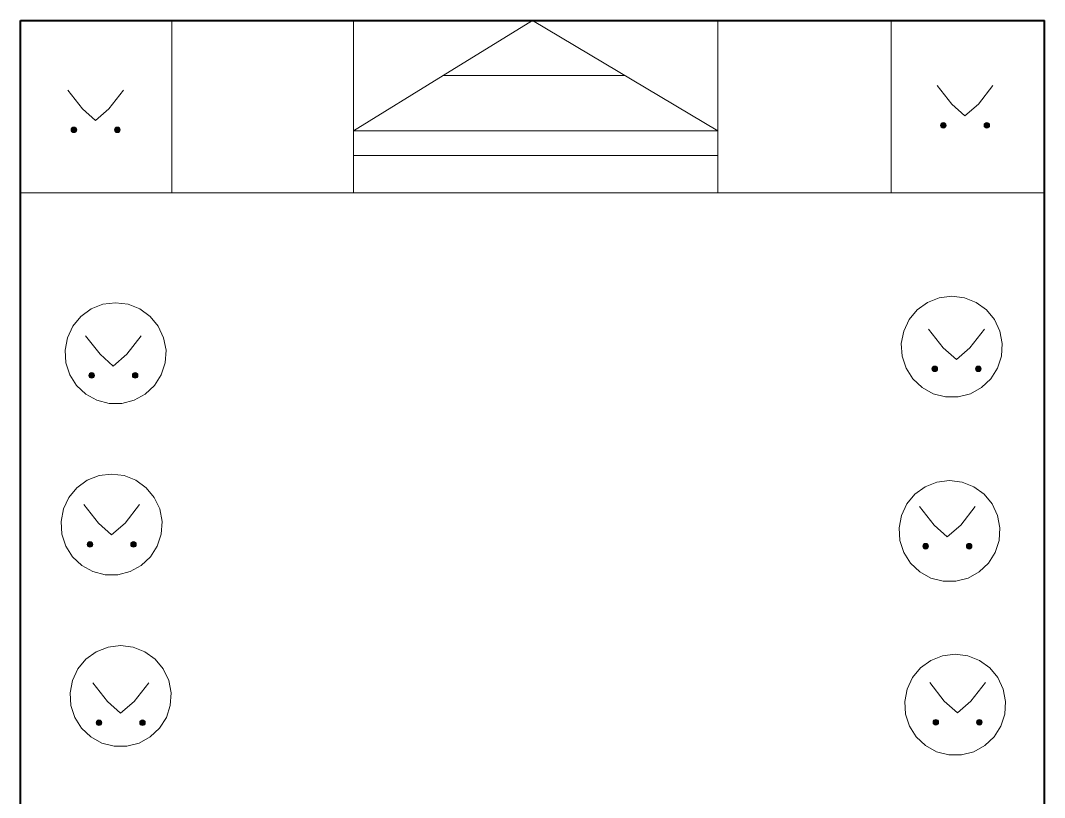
# Model space of a CAD drawing. Extents: x 1000 to 4000, y -5000 to -1000.
# Drawn here: x 1533.88 to 1569.65, y -4322.2 to -4295.05 of the extents above; entities that cross this region are included whole.
import ezdxf

# ---------------------------------------------------------------- set-up
doc = ezdxf.new("R2010")
doc.units = 0
doc.header["$MEASUREMENT"] = 0
for name, color, linetype in [('СЛОЙ_24', 7, 'CONTINUOUS'), ('СЛОЙ_41', 7, 'CONTINUOUS'), ('СЛОЙ_6', 7, 'CONTINUOUS'), ('СЛОЙ_7', 7, 'CONTINUOUS')]:
    doc.layers.add(name, color=color, linetype=linetype)

msp = doc.modelspace()

# ---------------------------------------------------------------- linework, layer by layer
at = {"layer": 'СЛОЙ_24', "color": 253, "linetype": 'Continuous', "lineweight": 0}
for p, q in [((1539.167, -4295.053), (1539.167, -4301.074)), ((1564.292, -4295.053), (1564.292, -4301.074)), ((1533.878, -4301.074), (1539.167, -4301.074)), ((1539.167, -4301.074), (1545.514, -4301.074)), ((1564.292, -4301.074), (1558.242, -4301.074)), ((1569.648, -4301.074), (1564.292, -4301.074))]:
    msp.add_line(p, q, dxfattribs=at)
for points in [[(1537.199, -4304.913), (1537.638, -4304.968), (1538.05, -4305.131), (1538.408, -4305.392), (1538.69, -4305.733), (1538.879, -4306.133), (1538.962, -4306.568), (1538.934, -4307.01), (1538.797, -4307.431), (1538.56, -4307.805), (1538.237, -4308.108), (1537.849, -4308.321), (1537.42, -4308.431), (1536.978, -4308.431), (1536.549, -4308.321), (1536.161, -4308.108), (1535.838, -4307.805), (1535.601, -4307.431), (1535.464, -4307.01), (1535.436, -4306.568), (1535.519, -4306.133), (1535.708, -4305.733), (1535.99, -4305.392), (1536.348, -4305.131), (1536.76, -4304.968)], [(1566.409, -4304.682), (1566.848, -4304.738), (1567.26, -4304.901), (1567.618, -4305.161), (1567.9, -4305.502), (1568.089, -4305.902), (1568.172, -4306.337), (1568.144, -4306.779), (1568.007, -4307.2), (1567.77, -4307.574), (1567.447, -4307.877), (1567.059, -4308.09), (1566.631, -4308.201), (1566.188, -4308.201), (1565.759, -4308.09), (1565.371, -4307.877), (1565.048, -4307.574), (1564.811, -4307.2), (1564.674, -4306.779), (1564.646, -4306.337), (1564.729, -4305.902), (1564.918, -4305.502), (1565.2, -4305.161), (1565.558, -4304.901), (1565.97, -4304.738)], [(1537.06, -4310.895), (1537.499, -4310.951), (1537.911, -4311.114), (1538.269, -4311.374), (1538.551, -4311.715), (1538.74, -4312.116), (1538.823, -4312.551), (1538.795, -4312.993), (1538.658, -4313.414), (1538.421, -4313.787), (1538.098, -4314.091), (1537.71, -4314.304), (1537.281, -4314.414), (1536.839, -4314.414), (1536.41, -4314.304), (1536.022, -4314.091), (1535.699, -4313.787), (1535.462, -4313.414), (1535.325, -4312.993), (1535.297, -4312.551), (1535.38, -4312.116), (1535.569, -4311.715), (1535.851, -4311.374), (1536.209, -4311.114), (1536.621, -4310.951)], [(1566.329, -4311.119), (1566.768, -4311.175), (1567.18, -4311.338), (1567.538, -4311.598), (1567.82, -4311.939), (1568.009, -4312.34), (1568.092, -4312.774), (1568.064, -4313.216), (1567.927, -4313.637), (1567.69, -4314.011), (1567.367, -4314.314), (1566.979, -4314.528), (1566.55, -4314.638), (1566.108, -4314.638), (1565.679, -4314.528), (1565.291, -4314.314), (1564.968, -4314.011), (1564.731, -4313.637), (1564.594, -4313.216), (1564.566, -4312.774), (1564.649, -4312.34), (1564.838, -4311.939), (1565.12, -4311.598), (1565.478, -4311.338), (1565.89, -4311.175)], [(1537.375, -4316.884), (1537.814, -4316.939), (1538.226, -4317.102), (1538.584, -4317.362), (1538.866, -4317.704), (1539.055, -4318.104), (1539.138, -4318.539), (1539.11, -4318.981), (1538.973, -4319.402), (1538.736, -4319.776), (1538.413, -4320.079), (1538.025, -4320.292), (1537.597, -4320.402), (1537.154, -4320.402), (1536.725, -4320.292), (1536.337, -4320.079), (1536.014, -4319.776), (1535.777, -4319.402), (1535.64, -4318.981), (1535.612, -4318.539), (1535.695, -4318.104), (1535.884, -4317.704), (1536.166, -4317.362), (1536.524, -4317.102), (1536.936, -4316.939)], [(1566.527, -4317.188), (1566.966, -4317.243), (1567.378, -4317.406), (1567.736, -4317.666), (1568.018, -4318.008), (1568.206, -4318.408), (1568.289, -4318.843), (1568.262, -4319.285), (1568.125, -4319.706), (1567.888, -4320.08), (1567.565, -4320.383), (1567.177, -4320.596), (1566.748, -4320.706), (1566.305, -4320.706), (1565.877, -4320.596), (1565.489, -4320.383), (1565.166, -4320.08), (1564.929, -4319.706), (1564.792, -4319.285), (1564.764, -4318.843), (1564.847, -4318.408), (1565.035, -4318.008), (1565.318, -4317.666), (1565.676, -4317.406), (1566.087, -4317.243)]]:
    msp.add_lwpolyline(points, close=True, dxfattribs=at)
at = {"layer": 'СЛОЙ_41', "color": 253, "linetype": 'Continuous', "lineweight": 0}
for p, q in [((1565.898, -4297.328), (1566.408, -4297.978)), ((1567.848, -4297.328), (1567.338, -4297.978)), ((1535.529, -4297.486), (1536.039, -4298.136)), ((1537.479, -4297.486), (1536.969, -4298.136)), ((1566.408, -4297.978), (1566.868, -4298.388)), ((1567.338, -4297.978), (1566.868, -4298.388)), ((1536.039, -4298.136), (1536.499, -4298.546)), ((1536.969, -4298.136), (1536.499, -4298.546)), ((1565.601, -4305.832), (1566.111, -4306.482)), ((1567.551, -4305.832), (1567.041, -4306.482)), ((1536.149, -4306.063), (1536.659, -4306.713)), ((1538.099, -4306.063), (1537.589, -4306.713)), ((1566.111, -4306.482), (1566.571, -4306.892)), ((1567.041, -4306.482), (1566.571, -4306.892)), ((1536.659, -4306.713), (1537.119, -4307.123)), ((1537.589, -4306.713), (1537.119, -4307.123)), ((1536.091, -4311.965), (1536.601, -4312.615)), ((1538.041, -4311.965), (1537.531, -4312.615)), ((1565.28, -4312.029), (1565.79, -4312.679)), ((1567.23, -4312.029), (1566.72, -4312.679)), ((1536.601, -4312.615), (1537.061, -4313.025)), ((1537.531, -4312.615), (1537.061, -4313.025)), ((1565.79, -4312.679), (1566.25, -4313.089)), ((1566.72, -4312.679), (1566.25, -4313.089)), ((1536.406, -4318.194), (1536.916, -4318.844)), ((1538.356, -4318.194), (1537.846, -4318.844)), ((1565.638, -4318.178), (1566.148, -4318.828)), ((1567.588, -4318.178), (1567.078, -4318.828)), ((1536.916, -4318.844), (1537.376, -4319.254)), ((1537.846, -4318.844), (1537.376, -4319.254)), ((1566.148, -4318.828), (1566.608, -4319.238)), ((1567.078, -4318.828), (1566.608, -4319.238))]:
    msp.add_line(p, q, dxfattribs=at)
for centre in [(1535.743, -4298.874), (1537.264, -4298.874), (1566.112, -4298.716), (1567.633, -4298.716), (1536.363, -4307.451), (1537.884, -4307.451), (1565.815, -4307.22), (1567.336, -4307.22), (1536.305, -4313.353), (1537.826, -4313.353), (1565.494, -4313.417), (1567.015, -4313.417), (1536.62, -4319.582), (1538.141, -4319.582), (1565.852, -4319.566), (1567.373, -4319.566)]:
    msp.add_circle(centre, 0.0976, dxfattribs=at)
for points in [[(1535.652, -4298.911), (1535.647, -4298.855), (1535.652, -4298.837)], [(1535.661, -4298.928), (1535.652, -4298.837), (1535.661, -4298.82)], [(1535.652, -4298.911), (1535.652, -4298.837), (1535.661, -4298.928)], [(1535.674, -4298.943), (1535.661, -4298.82), (1535.674, -4298.805)], [(1535.661, -4298.928), (1535.661, -4298.82), (1535.674, -4298.943)], [(1535.688, -4298.955), (1535.674, -4298.805), (1535.688, -4298.793)], [(1535.674, -4298.943), (1535.674, -4298.805), (1535.688, -4298.955)], [(1535.705, -4298.964), (1535.688, -4298.793), (1535.705, -4298.784)], [(1535.688, -4298.955), (1535.688, -4298.793), (1535.705, -4298.964)], [(1535.724, -4298.97), (1535.705, -4298.784), (1535.724, -4298.778)], [(1535.705, -4298.964), (1535.705, -4298.784), (1535.724, -4298.97)], [(1535.743, -4298.972), (1535.724, -4298.778), (1535.743, -4298.776)], [(1535.724, -4298.97), (1535.724, -4298.778), (1535.743, -4298.972)], [(1537.173, -4298.911), (1537.168, -4298.855), (1537.173, -4298.837)], [(1537.182, -4298.928), (1537.173, -4298.837), (1537.182, -4298.82)], [(1537.173, -4298.911), (1537.173, -4298.837), (1537.182, -4298.928)], [(1537.195, -4298.943), (1537.182, -4298.82), (1537.195, -4298.805)], [(1537.182, -4298.928), (1537.182, -4298.82), (1537.195, -4298.943)], [(1537.209, -4298.955), (1537.195, -4298.805), (1537.209, -4298.793)], [(1537.195, -4298.943), (1537.195, -4298.805), (1537.209, -4298.955)], [(1537.226, -4298.964), (1537.209, -4298.793), (1537.226, -4298.784)], [(1537.209, -4298.955), (1537.209, -4298.793), (1537.226, -4298.964)], [(1537.245, -4298.97), (1537.226, -4298.784), (1537.245, -4298.778)], [(1537.226, -4298.964), (1537.226, -4298.784), (1537.245, -4298.97)], [(1537.264, -4298.972), (1537.245, -4298.778), (1537.264, -4298.776)], [(1537.245, -4298.97), (1537.245, -4298.778), (1537.264, -4298.972)], [(1566.016, -4298.735), (1566.014, -4298.716), (1566.016, -4298.697)], [(1566.021, -4298.753), (1566.016, -4298.697), (1566.021, -4298.679)], [(1566.016, -4298.735), (1566.016, -4298.697), (1566.021, -4298.753)], [(1566.03, -4298.77), (1566.021, -4298.679), (1566.03, -4298.662)], [(1566.021, -4298.753), (1566.021, -4298.679), (1566.03, -4298.77)], [(1566.043, -4298.785), (1566.03, -4298.662), (1566.043, -4298.647)], [(1566.03, -4298.77), (1566.03, -4298.662), (1566.043, -4298.785)], [(1566.057, -4298.797), (1566.043, -4298.647), (1566.057, -4298.635)], [(1566.043, -4298.785), (1566.043, -4298.647), (1566.057, -4298.797)], [(1566.074, -4298.806), (1566.057, -4298.635), (1566.074, -4298.626)], [(1566.057, -4298.797), (1566.057, -4298.635), (1566.074, -4298.806)], [(1566.093, -4298.812), (1566.074, -4298.626), (1566.093, -4298.62)], [(1566.074, -4298.806), (1566.074, -4298.626), (1566.093, -4298.812)], [(1566.112, -4298.814), (1566.093, -4298.62), (1566.112, -4298.618)], [(1566.093, -4298.812), (1566.093, -4298.62), (1566.112, -4298.814)], [(1567.537, -4298.735), (1567.535, -4298.716), (1567.537, -4298.697)], [(1567.542, -4298.753), (1567.537, -4298.697), (1567.542, -4298.679)], [(1567.537, -4298.735), (1567.537, -4298.697), (1567.542, -4298.753)], [(1567.551, -4298.77), (1567.542, -4298.679), (1567.551, -4298.662)], [(1567.542, -4298.753), (1567.542, -4298.679), (1567.551, -4298.77)], [(1567.564, -4298.785), (1567.551, -4298.662), (1567.564, -4298.647)], [(1567.551, -4298.77), (1567.551, -4298.662), (1567.564, -4298.785)], [(1567.578, -4298.797), (1567.564, -4298.647), (1567.578, -4298.635)], [(1567.564, -4298.785), (1567.564, -4298.647), (1567.578, -4298.797)], [(1567.595, -4298.806), (1567.578, -4298.635), (1567.595, -4298.626)], [(1567.578, -4298.797), (1567.578, -4298.635), (1567.595, -4298.806)], [(1567.614, -4298.812), (1567.595, -4298.626), (1567.614, -4298.62)], [(1567.595, -4298.806), (1567.595, -4298.626), (1567.614, -4298.812)], [(1567.633, -4298.814), (1567.614, -4298.62), (1567.633, -4298.618)], [(1567.614, -4298.812), (1567.614, -4298.62), (1567.633, -4298.814)], [(1535.647, -4298.893), (1535.645, -4298.874), (1535.647, -4298.855)], [(1535.647, -4298.893), (1535.647, -4298.855), (1535.652, -4298.911)], [(1537.168, -4298.893), (1537.166, -4298.874), (1537.168, -4298.855)], [(1537.168, -4298.893), (1537.168, -4298.855), (1537.173, -4298.911)], [(1536.272, -4307.488), (1536.267, -4307.432), (1536.272, -4307.414)], [(1536.281, -4307.505), (1536.272, -4307.414), (1536.281, -4307.397)], [(1536.272, -4307.488), (1536.272, -4307.414), (1536.281, -4307.505)], [(1536.294, -4307.52), (1536.281, -4307.397), (1536.294, -4307.382)], [(1536.281, -4307.505), (1536.281, -4307.397), (1536.294, -4307.52)], [(1536.308, -4307.532), (1536.294, -4307.382), (1536.308, -4307.37)], [(1536.294, -4307.52), (1536.294, -4307.382), (1536.308, -4307.532)], [(1536.325, -4307.541), (1536.308, -4307.37), (1536.325, -4307.361)], [(1536.308, -4307.532), (1536.308, -4307.37), (1536.325, -4307.541)], [(1536.344, -4307.547), (1536.325, -4307.361), (1536.344, -4307.355)], [(1536.325, -4307.541), (1536.325, -4307.361), (1536.344, -4307.547)], [(1536.363, -4307.549), (1536.344, -4307.355), (1536.363, -4307.353)], [(1536.344, -4307.547), (1536.344, -4307.355), (1536.363, -4307.549)], [(1537.793, -4307.488), (1537.788, -4307.432), (1537.793, -4307.414)], [(1537.802, -4307.505), (1537.793, -4307.414), (1537.802, -4307.397)], [(1537.793, -4307.488), (1537.793, -4307.414), (1537.802, -4307.505)], [(1537.815, -4307.52), (1537.802, -4307.397), (1537.815, -4307.382)], [(1537.802, -4307.505), (1537.802, -4307.397), (1537.815, -4307.52)], [(1537.829, -4307.532), (1537.815, -4307.382), (1537.829, -4307.37)], [(1537.815, -4307.52), (1537.815, -4307.382), (1537.829, -4307.532)], [(1537.846, -4307.541), (1537.829, -4307.37), (1537.846, -4307.361)], [(1537.829, -4307.532), (1537.829, -4307.37), (1537.846, -4307.541)], [(1537.865, -4307.547), (1537.846, -4307.361), (1537.865, -4307.355)], [(1537.846, -4307.541), (1537.846, -4307.361), (1537.865, -4307.547)], [(1537.884, -4307.549), (1537.865, -4307.355), (1537.884, -4307.353)], [(1537.865, -4307.547), (1537.865, -4307.355), (1537.884, -4307.549)], [(1565.719, -4307.239), (1565.717, -4307.22), (1565.719, -4307.201)], [(1565.724, -4307.257), (1565.719, -4307.201), (1565.724, -4307.183)], [(1565.719, -4307.239), (1565.719, -4307.201), (1565.724, -4307.257)], [(1565.733, -4307.274), (1565.724, -4307.183), (1565.733, -4307.166)], [(1565.724, -4307.257), (1565.724, -4307.183), (1565.733, -4307.274)], [(1565.746, -4307.289), (1565.733, -4307.166), (1565.746, -4307.151)], [(1565.733, -4307.274), (1565.733, -4307.166), (1565.746, -4307.289)], [(1565.76, -4307.301), (1565.746, -4307.151), (1565.76, -4307.139)], [(1565.746, -4307.289), (1565.746, -4307.151), (1565.76, -4307.301)], [(1565.777, -4307.31), (1565.76, -4307.139), (1565.777, -4307.13)], [(1565.76, -4307.301), (1565.76, -4307.139), (1565.777, -4307.31)], [(1565.796, -4307.316), (1565.777, -4307.13), (1565.796, -4307.124)], [(1565.777, -4307.31), (1565.777, -4307.13), (1565.796, -4307.316)], [(1565.815, -4307.318), (1565.796, -4307.124), (1565.815, -4307.122)], [(1565.796, -4307.316), (1565.796, -4307.124), (1565.815, -4307.318)], [(1567.24, -4307.239), (1567.238, -4307.22), (1567.24, -4307.201)], [(1567.245, -4307.257), (1567.24, -4307.201), (1567.245, -4307.183)], [(1567.24, -4307.239), (1567.24, -4307.201), (1567.245, -4307.257)], [(1567.254, -4307.274), (1567.245, -4307.183), (1567.254, -4307.166)], [(1567.245, -4307.257), (1567.245, -4307.183), (1567.254, -4307.274)], [(1567.267, -4307.289), (1567.254, -4307.166), (1567.267, -4307.151)], [(1567.254, -4307.274), (1567.254, -4307.166), (1567.267, -4307.289)], [(1567.281, -4307.301), (1567.267, -4307.151), (1567.281, -4307.139)], [(1567.267, -4307.289), (1567.267, -4307.151), (1567.281, -4307.301)], [(1567.298, -4307.31), (1567.281, -4307.139), (1567.298, -4307.13)], [(1567.281, -4307.301), (1567.281, -4307.139), (1567.298, -4307.31)], [(1567.317, -4307.316), (1567.298, -4307.13), (1567.317, -4307.124)], [(1567.298, -4307.31), (1567.298, -4307.13), (1567.317, -4307.316)], [(1567.336, -4307.318), (1567.317, -4307.124), (1567.336, -4307.122)], [(1567.317, -4307.316), (1567.317, -4307.124), (1567.336, -4307.318)], [(1536.267, -4307.47), (1536.265, -4307.451), (1536.267, -4307.432)], [(1536.267, -4307.47), (1536.267, -4307.432), (1536.272, -4307.488)], [(1537.788, -4307.47), (1537.786, -4307.451), (1537.788, -4307.432)], [(1537.788, -4307.47), (1537.788, -4307.432), (1537.793, -4307.488)], [(1536.209, -4313.372), (1536.207, -4313.353), (1536.209, -4313.334)], [(1536.214, -4313.39), (1536.209, -4313.334), (1536.214, -4313.316)], [(1536.209, -4313.372), (1536.209, -4313.334), (1536.214, -4313.39)], [(1536.223, -4313.407), (1536.214, -4313.316), (1536.223, -4313.299)], [(1536.214, -4313.39), (1536.214, -4313.316), (1536.223, -4313.407)], [(1536.236, -4313.422), (1536.223, -4313.299), (1536.236, -4313.284)], [(1536.223, -4313.407), (1536.223, -4313.299), (1536.236, -4313.422)], [(1536.25, -4313.434), (1536.236, -4313.284), (1536.25, -4313.272)], [(1536.236, -4313.422), (1536.236, -4313.284), (1536.25, -4313.434)], [(1536.267, -4313.443), (1536.25, -4313.272), (1536.267, -4313.263)], [(1536.25, -4313.434), (1536.25, -4313.272), (1536.267, -4313.443)], [(1536.286, -4313.449), (1536.267, -4313.263), (1536.286, -4313.257)], [(1536.267, -4313.443), (1536.267, -4313.263), (1536.286, -4313.449)], [(1536.305, -4313.451), (1536.286, -4313.257), (1536.305, -4313.255)], [(1536.286, -4313.449), (1536.286, -4313.257), (1536.305, -4313.451)], [(1537.73, -4313.372), (1537.728, -4313.353), (1537.73, -4313.334)], [(1537.735, -4313.39), (1537.73, -4313.334), (1537.735, -4313.316)], [(1537.73, -4313.372), (1537.73, -4313.334), (1537.735, -4313.39)], [(1537.744, -4313.407), (1537.735, -4313.316), (1537.744, -4313.299)], [(1537.735, -4313.39), (1537.735, -4313.316), (1537.744, -4313.407)], [(1537.757, -4313.422), (1537.744, -4313.299), (1537.757, -4313.284)], [(1537.744, -4313.407), (1537.744, -4313.299), (1537.757, -4313.422)], [(1537.771, -4313.434), (1537.757, -4313.284), (1537.771, -4313.272)], [(1537.757, -4313.422), (1537.757, -4313.284), (1537.771, -4313.434)], [(1537.788, -4313.443), (1537.771, -4313.272), (1537.788, -4313.263)], [(1537.771, -4313.434), (1537.771, -4313.272), (1537.788, -4313.443)], [(1537.807, -4313.449), (1537.788, -4313.263), (1537.807, -4313.257)], [(1537.788, -4313.443), (1537.788, -4313.263), (1537.807, -4313.449)], [(1537.826, -4313.451), (1537.807, -4313.257), (1537.826, -4313.255)], [(1537.807, -4313.449), (1537.807, -4313.257), (1537.826, -4313.451)], [(1565.398, -4313.436), (1565.396, -4313.417), (1565.398, -4313.398)], [(1565.403, -4313.454), (1565.398, -4313.398), (1565.403, -4313.38)], [(1565.398, -4313.436), (1565.398, -4313.398), (1565.403, -4313.454)], [(1565.412, -4313.471), (1565.403, -4313.38), (1565.412, -4313.363)], [(1565.403, -4313.454), (1565.403, -4313.38), (1565.412, -4313.471)], [(1565.425, -4313.486), (1565.412, -4313.363), (1565.425, -4313.348)], [(1565.412, -4313.471), (1565.412, -4313.363), (1565.425, -4313.486)], [(1565.439, -4313.498), (1565.425, -4313.348), (1565.439, -4313.336)], [(1565.425, -4313.486), (1565.425, -4313.348), (1565.439, -4313.498)], [(1565.456, -4313.507), (1565.439, -4313.336), (1565.456, -4313.327)], [(1565.439, -4313.498), (1565.439, -4313.336), (1565.456, -4313.507)], [(1565.475, -4313.513), (1565.456, -4313.327), (1565.475, -4313.321)], [(1565.456, -4313.507), (1565.456, -4313.327), (1565.475, -4313.513)], [(1565.494, -4313.515), (1565.475, -4313.321), (1565.494, -4313.319)], [(1565.475, -4313.513), (1565.475, -4313.321), (1565.494, -4313.515)], [(1566.919, -4313.436), (1566.917, -4313.417), (1566.919, -4313.398)], [(1566.924, -4313.454), (1566.919, -4313.398), (1566.924, -4313.38)], [(1566.919, -4313.436), (1566.919, -4313.398), (1566.924, -4313.454)], [(1566.933, -4313.471), (1566.924, -4313.38), (1566.933, -4313.363)], [(1566.924, -4313.454), (1566.924, -4313.38), (1566.933, -4313.471)], [(1566.946, -4313.486), (1566.933, -4313.363), (1566.946, -4313.348)], [(1566.933, -4313.471), (1566.933, -4313.363), (1566.946, -4313.486)], [(1566.96, -4313.498), (1566.946, -4313.348), (1566.96, -4313.336)], [(1566.946, -4313.486), (1566.946, -4313.348), (1566.96, -4313.498)], [(1566.977, -4313.507), (1566.96, -4313.336), (1566.977, -4313.327)], [(1566.96, -4313.498), (1566.96, -4313.336), (1566.977, -4313.507)], [(1566.996, -4313.513), (1566.977, -4313.327), (1566.996, -4313.321)], [(1566.977, -4313.507), (1566.977, -4313.327), (1566.996, -4313.513)], [(1567.015, -4313.515), (1566.996, -4313.321), (1567.015, -4313.319)], [(1566.996, -4313.513), (1566.996, -4313.321), (1567.015, -4313.515)], [(1536.524, -4319.601), (1536.522, -4319.582), (1536.524, -4319.563)], [(1536.529, -4319.619), (1536.524, -4319.563), (1536.529, -4319.545)], [(1536.524, -4319.601), (1536.524, -4319.563), (1536.529, -4319.619)], [(1536.538, -4319.636), (1536.529, -4319.545), (1536.538, -4319.528)], [(1536.529, -4319.619), (1536.529, -4319.545), (1536.538, -4319.636)], [(1536.551, -4319.651), (1536.538, -4319.528), (1536.551, -4319.513)], [(1536.538, -4319.636), (1536.538, -4319.528), (1536.551, -4319.651)], [(1536.565, -4319.663), (1536.551, -4319.513), (1536.565, -4319.501)], [(1536.551, -4319.651), (1536.551, -4319.513), (1536.565, -4319.663)], [(1536.582, -4319.672), (1536.565, -4319.501), (1536.582, -4319.492)], [(1536.565, -4319.663), (1536.565, -4319.501), (1536.582, -4319.672)], [(1536.601, -4319.678), (1536.582, -4319.492), (1536.601, -4319.486)], [(1536.582, -4319.672), (1536.582, -4319.492), (1536.601, -4319.678)], [(1536.62, -4319.68), (1536.601, -4319.486), (1536.62, -4319.484)], [(1536.601, -4319.678), (1536.601, -4319.486), (1536.62, -4319.68)], [(1538.045, -4319.601), (1538.043, -4319.582), (1538.045, -4319.563)], [(1538.05, -4319.619), (1538.045, -4319.563), (1538.05, -4319.545)], [(1538.045, -4319.601), (1538.045, -4319.563), (1538.05, -4319.619)], [(1538.059, -4319.636), (1538.05, -4319.545), (1538.059, -4319.528)], [(1538.05, -4319.619), (1538.05, -4319.545), (1538.059, -4319.636)], [(1538.072, -4319.651), (1538.059, -4319.528), (1538.072, -4319.513)], [(1538.059, -4319.636), (1538.059, -4319.528), (1538.072, -4319.651)], [(1538.086, -4319.663), (1538.072, -4319.513), (1538.086, -4319.501)], [(1538.072, -4319.651), (1538.072, -4319.513), (1538.086, -4319.663)], [(1538.103, -4319.672), (1538.086, -4319.501), (1538.103, -4319.492)], [(1538.086, -4319.663), (1538.086, -4319.501), (1538.103, -4319.672)], [(1538.122, -4319.678), (1538.103, -4319.492), (1538.122, -4319.486)], [(1538.103, -4319.672), (1538.103, -4319.492), (1538.122, -4319.678)], [(1538.141, -4319.68), (1538.122, -4319.486), (1538.141, -4319.484)], [(1538.122, -4319.678), (1538.122, -4319.486), (1538.141, -4319.68)], [(1565.756, -4319.585), (1565.754, -4319.566), (1565.756, -4319.547)], [(1565.761, -4319.603), (1565.756, -4319.547), (1565.761, -4319.529)], [(1565.756, -4319.585), (1565.756, -4319.547), (1565.761, -4319.603)], [(1565.77, -4319.62), (1565.761, -4319.529), (1565.77, -4319.512)], [(1565.761, -4319.603), (1565.761, -4319.529), (1565.77, -4319.62)], [(1565.783, -4319.635), (1565.77, -4319.512), (1565.783, -4319.497)], [(1565.77, -4319.62), (1565.77, -4319.512), (1565.783, -4319.635)], [(1565.797, -4319.647), (1565.783, -4319.497), (1565.797, -4319.485)], [(1565.783, -4319.635), (1565.783, -4319.497), (1565.797, -4319.647)], [(1565.814, -4319.656), (1565.797, -4319.485), (1565.814, -4319.476)], [(1565.797, -4319.647), (1565.797, -4319.485), (1565.814, -4319.656)], [(1565.833, -4319.662), (1565.814, -4319.476), (1565.833, -4319.47)], [(1565.814, -4319.656), (1565.814, -4319.476), (1565.833, -4319.662)], [(1565.852, -4319.664), (1565.833, -4319.47), (1565.852, -4319.468)], [(1565.833, -4319.662), (1565.833, -4319.47), (1565.852, -4319.664)], [(1567.277, -4319.585), (1567.275, -4319.566), (1567.277, -4319.547)], [(1567.282, -4319.603), (1567.277, -4319.547), (1567.282, -4319.529)], [(1567.277, -4319.585), (1567.277, -4319.547), (1567.282, -4319.603)], [(1567.291, -4319.62), (1567.282, -4319.529), (1567.291, -4319.512)], [(1567.282, -4319.603), (1567.282, -4319.529), (1567.291, -4319.62)], [(1567.304, -4319.635), (1567.291, -4319.512), (1567.304, -4319.497)], [(1567.291, -4319.62), (1567.291, -4319.512), (1567.304, -4319.635)], [(1567.318, -4319.647), (1567.304, -4319.497), (1567.318, -4319.485)], [(1567.304, -4319.635), (1567.304, -4319.497), (1567.318, -4319.647)], [(1567.335, -4319.656), (1567.318, -4319.485), (1567.335, -4319.476)], [(1567.318, -4319.647), (1567.318, -4319.485), (1567.335, -4319.656)], [(1567.354, -4319.662), (1567.335, -4319.476), (1567.354, -4319.47)], [(1567.335, -4319.656), (1567.335, -4319.476), (1567.354, -4319.662)], [(1567.373, -4319.664), (1567.354, -4319.47), (1567.373, -4319.468)], [(1567.354, -4319.662), (1567.354, -4319.47), (1567.373, -4319.664)]]:
    msp.add_solid(points, dxfattribs=at)
at = {"layer": 'СЛОЙ_41', "color": 253, "linetype": 'Continuous', "lineweight": 0, "extrusion": (0, 0, -1)}
for points in [[(-1535.743, -4298.972), (-1535.743, -4298.776), (-1535.762, -4298.97)], [(-1535.762, -4298.97), (-1535.743, -4298.776), (-1535.762, -4298.778)], [(-1535.762, -4298.97), (-1535.762, -4298.778), (-1535.78, -4298.964)], [(-1535.78, -4298.964), (-1535.762, -4298.778), (-1535.78, -4298.784)], [(-1535.78, -4298.964), (-1535.78, -4298.784), (-1535.797, -4298.955)], [(-1535.797, -4298.955), (-1535.78, -4298.784), (-1535.797, -4298.793)], [(-1535.797, -4298.955), (-1535.797, -4298.793), (-1535.812, -4298.943)], [(-1535.812, -4298.943), (-1535.797, -4298.793), (-1535.812, -4298.805)], [(-1535.812, -4298.943), (-1535.812, -4298.805), (-1535.824, -4298.928)], [(-1535.824, -4298.928), (-1535.812, -4298.805), (-1535.824, -4298.82)], [(-1535.824, -4298.928), (-1535.824, -4298.82), (-1535.833, -4298.911)], [(-1535.833, -4298.911), (-1535.824, -4298.82), (-1535.833, -4298.837)], [(-1535.833, -4298.911), (-1535.833, -4298.837), (-1535.838, -4298.893)], [(-1535.838, -4298.893), (-1535.833, -4298.837), (-1535.838, -4298.855)], [(-1537.264, -4298.972), (-1537.264, -4298.776), (-1537.283, -4298.97)], [(-1537.283, -4298.97), (-1537.264, -4298.776), (-1537.283, -4298.778)], [(-1537.283, -4298.97), (-1537.283, -4298.778), (-1537.301, -4298.964)], [(-1537.301, -4298.964), (-1537.283, -4298.778), (-1537.301, -4298.784)], [(-1537.301, -4298.964), (-1537.301, -4298.784), (-1537.318, -4298.955)], [(-1537.318, -4298.955), (-1537.301, -4298.784), (-1537.318, -4298.793)], [(-1537.318, -4298.955), (-1537.318, -4298.793), (-1537.333, -4298.943)], [(-1537.333, -4298.943), (-1537.318, -4298.793), (-1537.333, -4298.805)], [(-1537.333, -4298.943), (-1537.333, -4298.805), (-1537.345, -4298.928)], [(-1537.345, -4298.928), (-1537.333, -4298.805), (-1537.345, -4298.82)], [(-1537.345, -4298.928), (-1537.345, -4298.82), (-1537.354, -4298.911)], [(-1537.354, -4298.911), (-1537.345, -4298.82), (-1537.354, -4298.837)], [(-1537.354, -4298.911), (-1537.354, -4298.837), (-1537.359, -4298.893)], [(-1537.359, -4298.893), (-1537.354, -4298.837), (-1537.359, -4298.855)], [(-1566.112, -4298.814), (-1566.112, -4298.618), (-1566.131, -4298.812)], [(-1566.131, -4298.812), (-1566.112, -4298.618), (-1566.131, -4298.62)], [(-1566.131, -4298.812), (-1566.131, -4298.62), (-1566.149, -4298.806)], [(-1566.149, -4298.806), (-1566.131, -4298.62), (-1566.149, -4298.626)], [(-1566.149, -4298.806), (-1566.149, -4298.626), (-1566.166, -4298.797)], [(-1566.166, -4298.797), (-1566.149, -4298.626), (-1566.166, -4298.635)], [(-1566.166, -4298.797), (-1566.166, -4298.635), (-1566.181, -4298.785)], [(-1566.181, -4298.785), (-1566.166, -4298.635), (-1566.181, -4298.647)], [(-1566.181, -4298.785), (-1566.181, -4298.647), (-1566.193, -4298.77)], [(-1566.193, -4298.77), (-1566.181, -4298.647), (-1566.193, -4298.662)], [(-1566.193, -4298.77), (-1566.193, -4298.662), (-1566.202, -4298.753)], [(-1566.202, -4298.753), (-1566.193, -4298.662), (-1566.202, -4298.679)], [(-1566.202, -4298.753), (-1566.202, -4298.679), (-1566.207, -4298.735)], [(-1566.207, -4298.735), (-1566.202, -4298.679), (-1566.207, -4298.697)], [(-1566.207, -4298.735), (-1566.207, -4298.697), (-1566.209, -4298.716)], [(-1567.633, -4298.814), (-1567.633, -4298.618), (-1567.652, -4298.812)], [(-1567.652, -4298.812), (-1567.633, -4298.618), (-1567.652, -4298.62)], [(-1567.652, -4298.812), (-1567.652, -4298.62), (-1567.67, -4298.806)], [(-1567.67, -4298.806), (-1567.652, -4298.62), (-1567.67, -4298.626)], [(-1567.67, -4298.806), (-1567.67, -4298.626), (-1567.687, -4298.797)], [(-1567.687, -4298.797), (-1567.67, -4298.626), (-1567.687, -4298.635)], [(-1567.687, -4298.797), (-1567.687, -4298.635), (-1567.702, -4298.785)], [(-1567.702, -4298.785), (-1567.687, -4298.635), (-1567.702, -4298.647)], [(-1567.702, -4298.785), (-1567.702, -4298.647), (-1567.714, -4298.77)], [(-1567.714, -4298.77), (-1567.702, -4298.647), (-1567.714, -4298.662)], [(-1567.714, -4298.77), (-1567.714, -4298.662), (-1567.723, -4298.753)], [(-1567.723, -4298.753), (-1567.714, -4298.662), (-1567.723, -4298.679)], [(-1567.723, -4298.753), (-1567.723, -4298.679), (-1567.728, -4298.735)], [(-1567.728, -4298.735), (-1567.723, -4298.679), (-1567.728, -4298.697)], [(-1567.728, -4298.735), (-1567.728, -4298.697), (-1567.73, -4298.716)], [(-1535.838, -4298.893), (-1535.838, -4298.855), (-1535.84, -4298.874)], [(-1537.359, -4298.893), (-1537.359, -4298.855), (-1537.361, -4298.874)], [(-1536.363, -4307.549), (-1536.363, -4307.353), (-1536.382, -4307.547)], [(-1536.382, -4307.547), (-1536.363, -4307.353), (-1536.382, -4307.355)], [(-1536.382, -4307.547), (-1536.382, -4307.355), (-1536.4, -4307.541)], [(-1536.4, -4307.541), (-1536.382, -4307.355), (-1536.4, -4307.361)], [(-1536.4, -4307.541), (-1536.4, -4307.361), (-1536.417, -4307.532)], [(-1536.417, -4307.532), (-1536.4, -4307.361), (-1536.417, -4307.37)], [(-1536.417, -4307.532), (-1536.417, -4307.37), (-1536.432, -4307.52)], [(-1536.432, -4307.52), (-1536.417, -4307.37), (-1536.432, -4307.382)], [(-1536.432, -4307.52), (-1536.432, -4307.382), (-1536.444, -4307.505)], [(-1536.444, -4307.505), (-1536.432, -4307.382), (-1536.444, -4307.397)], [(-1536.444, -4307.505), (-1536.444, -4307.397), (-1536.453, -4307.488)], [(-1536.453, -4307.488), (-1536.444, -4307.397), (-1536.453, -4307.414)], [(-1536.453, -4307.488), (-1536.453, -4307.414), (-1536.458, -4307.47)], [(-1536.458, -4307.47), (-1536.453, -4307.414), (-1536.458, -4307.432)], [(-1537.884, -4307.549), (-1537.884, -4307.353), (-1537.903, -4307.547)], [(-1537.903, -4307.547), (-1537.884, -4307.353), (-1537.903, -4307.355)], [(-1537.903, -4307.547), (-1537.903, -4307.355), (-1537.921, -4307.541)], [(-1537.921, -4307.541), (-1537.903, -4307.355), (-1537.921, -4307.361)], [(-1537.921, -4307.541), (-1537.921, -4307.361), (-1537.938, -4307.532)], [(-1537.938, -4307.532), (-1537.921, -4307.361), (-1537.938, -4307.37)], [(-1537.938, -4307.532), (-1537.938, -4307.37), (-1537.953, -4307.52)], [(-1537.953, -4307.52), (-1537.938, -4307.37), (-1537.953, -4307.382)], [(-1537.953, -4307.52), (-1537.953, -4307.382), (-1537.965, -4307.505)], [(-1537.965, -4307.505), (-1537.953, -4307.382), (-1537.965, -4307.397)], [(-1537.965, -4307.505), (-1537.965, -4307.397), (-1537.974, -4307.488)], [(-1537.974, -4307.488), (-1537.965, -4307.397), (-1537.974, -4307.414)], [(-1537.974, -4307.488), (-1537.974, -4307.414), (-1537.979, -4307.47)], [(-1537.979, -4307.47), (-1537.974, -4307.414), (-1537.979, -4307.432)], [(-1565.815, -4307.318), (-1565.815, -4307.122), (-1565.834, -4307.316)], [(-1565.834, -4307.316), (-1565.815, -4307.122), (-1565.834, -4307.124)], [(-1565.834, -4307.316), (-1565.834, -4307.124), (-1565.852, -4307.31)], [(-1565.852, -4307.31), (-1565.834, -4307.124), (-1565.852, -4307.13)], [(-1565.852, -4307.31), (-1565.852, -4307.13), (-1565.869, -4307.301)], [(-1565.869, -4307.301), (-1565.852, -4307.13), (-1565.869, -4307.139)], [(-1565.869, -4307.301), (-1565.869, -4307.139), (-1565.884, -4307.289)], [(-1565.884, -4307.289), (-1565.869, -4307.139), (-1565.884, -4307.151)], [(-1565.884, -4307.289), (-1565.884, -4307.151), (-1565.896, -4307.274)], [(-1565.896, -4307.274), (-1565.884, -4307.151), (-1565.896, -4307.166)], [(-1565.896, -4307.274), (-1565.896, -4307.166), (-1565.905, -4307.257)], [(-1565.905, -4307.257), (-1565.896, -4307.166), (-1565.905, -4307.183)], [(-1565.905, -4307.257), (-1565.905, -4307.183), (-1565.91, -4307.239)], [(-1565.91, -4307.239), (-1565.905, -4307.183), (-1565.91, -4307.201)], [(-1565.91, -4307.239), (-1565.91, -4307.201), (-1565.912, -4307.22)], [(-1567.336, -4307.318), (-1567.336, -4307.122), (-1567.355, -4307.316)], [(-1567.355, -4307.316), (-1567.336, -4307.122), (-1567.355, -4307.124)], [(-1567.355, -4307.316), (-1567.355, -4307.124), (-1567.373, -4307.31)], [(-1567.373, -4307.31), (-1567.355, -4307.124), (-1567.373, -4307.13)], [(-1567.373, -4307.31), (-1567.373, -4307.13), (-1567.39, -4307.301)], [(-1567.39, -4307.301), (-1567.373, -4307.13), (-1567.39, -4307.139)], [(-1567.39, -4307.301), (-1567.39, -4307.139), (-1567.405, -4307.289)], [(-1567.405, -4307.289), (-1567.39, -4307.139), (-1567.405, -4307.151)], [(-1567.405, -4307.289), (-1567.405, -4307.151), (-1567.417, -4307.274)], [(-1567.417, -4307.274), (-1567.405, -4307.151), (-1567.417, -4307.166)], [(-1567.417, -4307.274), (-1567.417, -4307.166), (-1567.426, -4307.257)], [(-1567.426, -4307.257), (-1567.417, -4307.166), (-1567.426, -4307.183)], [(-1567.426, -4307.257), (-1567.426, -4307.183), (-1567.431, -4307.239)], [(-1567.431, -4307.239), (-1567.426, -4307.183), (-1567.431, -4307.201)], [(-1567.431, -4307.239), (-1567.431, -4307.201), (-1567.433, -4307.22)], [(-1536.458, -4307.47), (-1536.458, -4307.432), (-1536.46, -4307.451)], [(-1537.979, -4307.47), (-1537.979, -4307.432), (-1537.981, -4307.451)], [(-1536.305, -4313.451), (-1536.305, -4313.255), (-1536.324, -4313.449)], [(-1536.324, -4313.449), (-1536.305, -4313.255), (-1536.324, -4313.257)], [(-1536.324, -4313.449), (-1536.324, -4313.257), (-1536.342, -4313.443)], [(-1536.342, -4313.443), (-1536.324, -4313.257), (-1536.342, -4313.263)], [(-1536.342, -4313.443), (-1536.342, -4313.263), (-1536.359, -4313.434)], [(-1536.359, -4313.434), (-1536.342, -4313.263), (-1536.359, -4313.272)], [(-1536.359, -4313.434), (-1536.359, -4313.272), (-1536.374, -4313.422)], [(-1536.374, -4313.422), (-1536.359, -4313.272), (-1536.374, -4313.284)], [(-1536.374, -4313.422), (-1536.374, -4313.284), (-1536.386, -4313.407)], [(-1536.386, -4313.407), (-1536.374, -4313.284), (-1536.386, -4313.299)], [(-1536.386, -4313.407), (-1536.386, -4313.299), (-1536.395, -4313.39)], [(-1536.395, -4313.39), (-1536.386, -4313.299), (-1536.395, -4313.316)], [(-1536.395, -4313.39), (-1536.395, -4313.316), (-1536.4, -4313.372)], [(-1536.4, -4313.372), (-1536.395, -4313.316), (-1536.4, -4313.334)], [(-1536.4, -4313.372), (-1536.4, -4313.334), (-1536.402, -4313.353)], [(-1537.826, -4313.451), (-1537.826, -4313.255), (-1537.845, -4313.449)], [(-1537.845, -4313.449), (-1537.826, -4313.255), (-1537.845, -4313.257)], [(-1537.845, -4313.449), (-1537.845, -4313.257), (-1537.863, -4313.443)], [(-1537.863, -4313.443), (-1537.845, -4313.257), (-1537.863, -4313.263)], [(-1537.863, -4313.443), (-1537.863, -4313.263), (-1537.88, -4313.434)], [(-1537.88, -4313.434), (-1537.863, -4313.263), (-1537.88, -4313.272)], [(-1537.88, -4313.434), (-1537.88, -4313.272), (-1537.895, -4313.422)], [(-1537.895, -4313.422), (-1537.88, -4313.272), (-1537.895, -4313.284)], [(-1537.895, -4313.422), (-1537.895, -4313.284), (-1537.907, -4313.407)], [(-1537.907, -4313.407), (-1537.895, -4313.284), (-1537.907, -4313.299)], [(-1537.907, -4313.407), (-1537.907, -4313.299), (-1537.916, -4313.39)], [(-1537.916, -4313.39), (-1537.907, -4313.299), (-1537.916, -4313.316)], [(-1537.916, -4313.39), (-1537.916, -4313.316), (-1537.921, -4313.372)], [(-1537.921, -4313.372), (-1537.916, -4313.316), (-1537.921, -4313.334)], [(-1537.921, -4313.372), (-1537.921, -4313.334), (-1537.923, -4313.353)], [(-1565.494, -4313.515), (-1565.494, -4313.319), (-1565.513, -4313.513)], [(-1565.513, -4313.513), (-1565.494, -4313.319), (-1565.513, -4313.321)], [(-1565.513, -4313.513), (-1565.513, -4313.321), (-1565.531, -4313.507)], [(-1565.531, -4313.507), (-1565.513, -4313.321), (-1565.531, -4313.327)], [(-1565.531, -4313.507), (-1565.531, -4313.327), (-1565.548, -4313.498)], [(-1565.548, -4313.498), (-1565.531, -4313.327), (-1565.548, -4313.336)], [(-1565.548, -4313.498), (-1565.548, -4313.336), (-1565.563, -4313.486)], [(-1565.563, -4313.486), (-1565.548, -4313.336), (-1565.563, -4313.348)], [(-1565.563, -4313.486), (-1565.563, -4313.348), (-1565.575, -4313.471)], [(-1565.575, -4313.471), (-1565.563, -4313.348), (-1565.575, -4313.363)], [(-1565.575, -4313.471), (-1565.575, -4313.363), (-1565.584, -4313.454)], [(-1565.584, -4313.454), (-1565.575, -4313.363), (-1565.584, -4313.38)], [(-1565.584, -4313.454), (-1565.584, -4313.38), (-1565.589, -4313.436)], [(-1565.589, -4313.436), (-1565.584, -4313.38), (-1565.589, -4313.398)], [(-1565.589, -4313.436), (-1565.589, -4313.398), (-1565.591, -4313.417)], [(-1567.015, -4313.515), (-1567.015, -4313.319), (-1567.034, -4313.513)], [(-1567.034, -4313.513), (-1567.015, -4313.319), (-1567.034, -4313.321)], [(-1567.034, -4313.513), (-1567.034, -4313.321), (-1567.052, -4313.507)], [(-1567.052, -4313.507), (-1567.034, -4313.321), (-1567.052, -4313.327)], [(-1567.052, -4313.507), (-1567.052, -4313.327), (-1567.069, -4313.498)], [(-1567.069, -4313.498), (-1567.052, -4313.327), (-1567.069, -4313.336)], [(-1567.069, -4313.498), (-1567.069, -4313.336), (-1567.084, -4313.486)], [(-1567.084, -4313.486), (-1567.069, -4313.336), (-1567.084, -4313.348)], [(-1567.084, -4313.486), (-1567.084, -4313.348), (-1567.096, -4313.471)], [(-1567.096, -4313.471), (-1567.084, -4313.348), (-1567.096, -4313.363)], [(-1567.096, -4313.471), (-1567.096, -4313.363), (-1567.105, -4313.454)], [(-1567.105, -4313.454), (-1567.096, -4313.363), (-1567.105, -4313.38)], [(-1567.105, -4313.454), (-1567.105, -4313.38), (-1567.11, -4313.436)], [(-1567.11, -4313.436), (-1567.105, -4313.38), (-1567.11, -4313.398)], [(-1567.11, -4313.436), (-1567.11, -4313.398), (-1567.112, -4313.417)], [(-1536.62, -4319.68), (-1536.62, -4319.484), (-1536.639, -4319.678)], [(-1536.639, -4319.678), (-1536.62, -4319.484), (-1536.639, -4319.486)], [(-1536.639, -4319.678), (-1536.639, -4319.486), (-1536.657, -4319.672)], [(-1536.657, -4319.672), (-1536.639, -4319.486), (-1536.657, -4319.492)], [(-1536.657, -4319.672), (-1536.657, -4319.492), (-1536.674, -4319.663)], [(-1536.674, -4319.663), (-1536.657, -4319.492), (-1536.674, -4319.501)], [(-1536.674, -4319.663), (-1536.674, -4319.501), (-1536.689, -4319.651)], [(-1536.689, -4319.651), (-1536.674, -4319.501), (-1536.689, -4319.513)], [(-1536.689, -4319.651), (-1536.689, -4319.513), (-1536.701, -4319.636)], [(-1536.701, -4319.636), (-1536.689, -4319.513), (-1536.701, -4319.528)], [(-1536.701, -4319.636), (-1536.701, -4319.528), (-1536.71, -4319.619)], [(-1536.71, -4319.619), (-1536.701, -4319.528), (-1536.71, -4319.545)], [(-1536.71, -4319.619), (-1536.71, -4319.545), (-1536.715, -4319.601)], [(-1536.715, -4319.601), (-1536.71, -4319.545), (-1536.715, -4319.563)], [(-1536.715, -4319.601), (-1536.715, -4319.563), (-1536.717, -4319.582)], [(-1538.141, -4319.68), (-1538.141, -4319.484), (-1538.16, -4319.678)], [(-1538.16, -4319.678), (-1538.141, -4319.484), (-1538.16, -4319.486)], [(-1538.16, -4319.678), (-1538.16, -4319.486), (-1538.178, -4319.672)], [(-1538.178, -4319.672), (-1538.16, -4319.486), (-1538.178, -4319.492)], [(-1538.178, -4319.672), (-1538.178, -4319.492), (-1538.195, -4319.663)], [(-1538.195, -4319.663), (-1538.178, -4319.492), (-1538.195, -4319.501)], [(-1538.195, -4319.663), (-1538.195, -4319.501), (-1538.21, -4319.651)], [(-1538.21, -4319.651), (-1538.195, -4319.501), (-1538.21, -4319.513)], [(-1538.21, -4319.651), (-1538.21, -4319.513), (-1538.222, -4319.636)], [(-1538.222, -4319.636), (-1538.21, -4319.513), (-1538.222, -4319.528)], [(-1538.222, -4319.636), (-1538.222, -4319.528), (-1538.231, -4319.619)], [(-1538.231, -4319.619), (-1538.222, -4319.528), (-1538.231, -4319.545)], [(-1538.231, -4319.619), (-1538.231, -4319.545), (-1538.236, -4319.601)], [(-1538.236, -4319.601), (-1538.231, -4319.545), (-1538.236, -4319.563)], [(-1538.236, -4319.601), (-1538.236, -4319.563), (-1538.238, -4319.582)], [(-1565.852, -4319.664), (-1565.852, -4319.468), (-1565.871, -4319.662)], [(-1565.871, -4319.662), (-1565.852, -4319.468), (-1565.871, -4319.47)], [(-1565.871, -4319.662), (-1565.871, -4319.47), (-1565.889, -4319.656)], [(-1565.889, -4319.656), (-1565.871, -4319.47), (-1565.889, -4319.476)], [(-1565.889, -4319.656), (-1565.889, -4319.476), (-1565.906, -4319.647)], [(-1565.906, -4319.647), (-1565.889, -4319.476), (-1565.906, -4319.485)], [(-1565.906, -4319.647), (-1565.906, -4319.485), (-1565.921, -4319.635)], [(-1565.921, -4319.635), (-1565.906, -4319.485), (-1565.921, -4319.497)], [(-1565.921, -4319.635), (-1565.921, -4319.497), (-1565.933, -4319.62)], [(-1565.933, -4319.62), (-1565.921, -4319.497), (-1565.933, -4319.512)], [(-1565.933, -4319.62), (-1565.933, -4319.512), (-1565.942, -4319.603)], [(-1565.942, -4319.603), (-1565.933, -4319.512), (-1565.942, -4319.529)], [(-1565.942, -4319.603), (-1565.942, -4319.529), (-1565.947, -4319.585)], [(-1565.947, -4319.585), (-1565.942, -4319.529), (-1565.947, -4319.547)], [(-1565.947, -4319.585), (-1565.947, -4319.547), (-1565.949, -4319.566)], [(-1567.373, -4319.664), (-1567.373, -4319.468), (-1567.392, -4319.662)], [(-1567.392, -4319.662), (-1567.373, -4319.468), (-1567.392, -4319.47)], [(-1567.392, -4319.662), (-1567.392, -4319.47), (-1567.41, -4319.656)], [(-1567.41, -4319.656), (-1567.392, -4319.47), (-1567.41, -4319.476)], [(-1567.41, -4319.656), (-1567.41, -4319.476), (-1567.427, -4319.647)], [(-1567.427, -4319.647), (-1567.41, -4319.476), (-1567.427, -4319.485)], [(-1567.427, -4319.647), (-1567.427, -4319.485), (-1567.442, -4319.635)], [(-1567.442, -4319.635), (-1567.427, -4319.485), (-1567.442, -4319.497)], [(-1567.442, -4319.635), (-1567.442, -4319.497), (-1567.454, -4319.62)], [(-1567.454, -4319.62), (-1567.442, -4319.497), (-1567.454, -4319.512)], [(-1567.454, -4319.62), (-1567.454, -4319.512), (-1567.463, -4319.603)], [(-1567.463, -4319.603), (-1567.454, -4319.512), (-1567.463, -4319.529)], [(-1567.463, -4319.603), (-1567.463, -4319.529), (-1567.468, -4319.585)], [(-1567.468, -4319.585), (-1567.463, -4319.529), (-1567.468, -4319.547)], [(-1567.468, -4319.585), (-1567.468, -4319.547), (-1567.47, -4319.566)]]:
    msp.add_solid(points, dxfattribs=at)
at = {"layer": 'СЛОЙ_6', "color": 253, "linetype": 'Continuous', "lineweight": 40}
for points in [[(1533.878, -4301.074), (1533.878, -4295.053)], [(1533.878, -4295.053), (1539.167, -4295.053)], [(1539.167, -4295.053), (1545.514, -4295.053)], [(1545.514, -4295.053), (1558.242, -4295.053)], [(1558.242, -4295.053), (1564.292, -4295.053)], [(1564.292, -4295.053), (1569.648, -4295.053)], [(1569.648, -4301.074), (1569.648, -4295.053)], [(1533.878, -4330.506), (1533.878, -4301.074)], [(1569.648, -4330.506), (1569.648, -4301.074)]]:
    msp.add_lwpolyline(points, dxfattribs=at)
at = {"layer": 'СЛОЙ_7', "color": 253, "linetype": 'Continuous', "lineweight": 0}
for p, q in [((1545.514, -4295.053), (1545.514, -4298.907)), ((1548.639, -4296.98), (1551.763, -4295.053)), ((1551.763, -4295.053), (1558.242, -4298.907)), ((1558.242, -4295.053), (1558.242, -4298.907)), ((1545.514, -4298.907), (1548.639, -4296.98)), ((1555.002, -4296.98), (1548.639, -4296.98)), ((1545.514, -4298.907), (1558.242, -4298.907)), ((1545.514, -4299.774), (1545.514, -4298.907)), ((1558.242, -4299.774), (1558.242, -4298.907)), ((1545.514, -4301.074), (1545.514, -4299.774)), ((1545.514, -4299.774), (1558.242, -4299.774)), ((1558.242, -4301.074), (1558.242, -4299.774)), ((1545.514, -4301.074), (1558.242, -4301.074))]:
    msp.add_line(p, q, dxfattribs=at)

doc.saveas('drawing.dxf')
